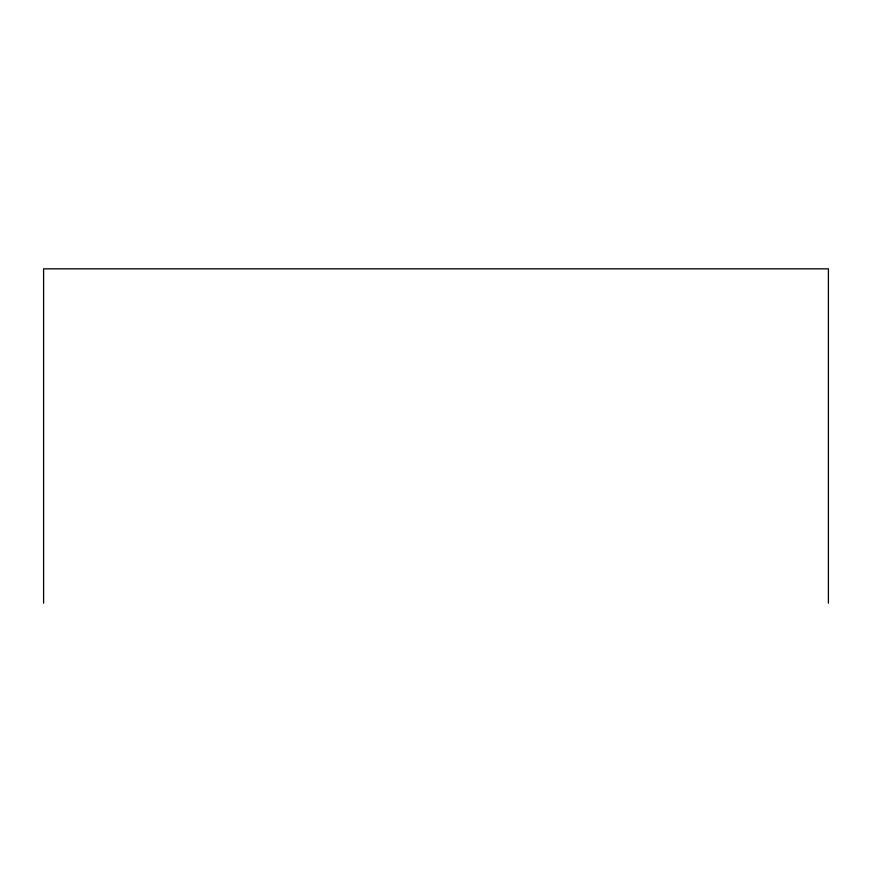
<?xml version="1.0" encoding="UTF-8"?>
<svg xmlns="http://www.w3.org/2000/svg" width="872" height="872" viewBox="0 0 872 872"><rect width="100%" height="100%" fill="white"/><g stroke="black" fill="none" stroke-linecap="round" stroke-linejoin="round"><path stroke-width="1.31" d="M828.4 603.162L828.4 268.838L43.6 268.838L43.6 603.162"/></g></svg>
